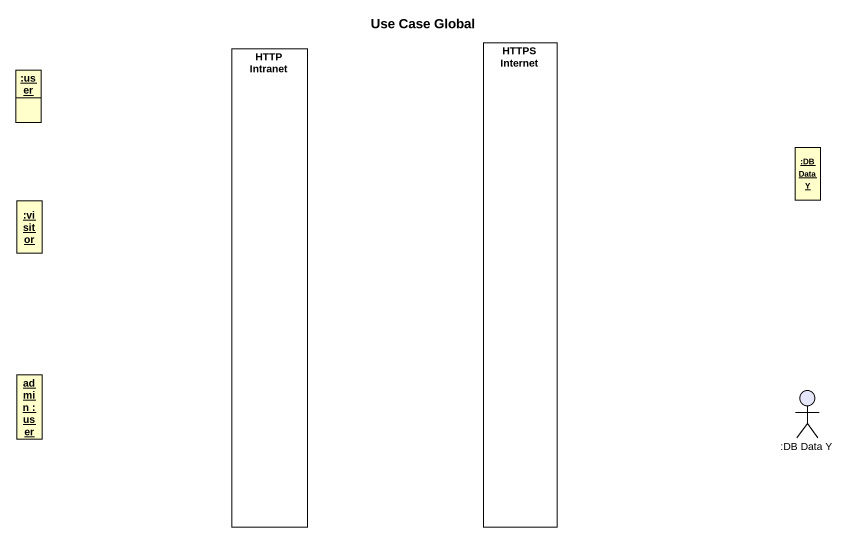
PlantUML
@startuml
title Use Case Global
allowmixing
hide circle
hide empty members
rectangle "HTTP Intranet" as HTTP_Intranet
rectangle "HTTPS Internet" as HTTPS_Internet
object ":user" as user
object ":DB Data Y" as DB_Data_Y
object ":visitor" as visitor
object "admin : user" as admin
actor ":DB Data Y" as DB_Data_Y_2 #E6E6FA
@enduml
